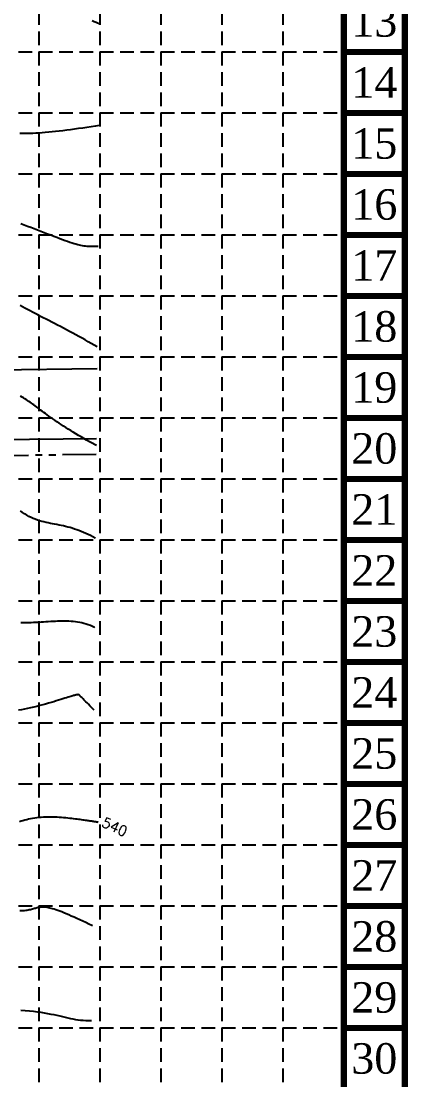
# Model space of a CAD drawing. Header units: inches. Extents: x -2116 to 192, y -2317 to -873.
# Drawn here: x -36 to 192, y -1985 to -1361 of the extents above; entities that cross this region are included whole.
import ezdxf
from ezdxf.enums import TextEntityAlignment as Align

# ---------------------------------------------------------------- set-up
doc = ezdxf.new("R2010")
doc.units = ezdxf.units.IN
doc.header["$LTSCALE"] = 40
doc.header["$MEASUREMENT"] = 0
doc.linetypes.add('DASHED', pattern=[0.75, 0.5, -0.25])
doc.linetypes.add('LONG_TWO_SHORT', pattern=[1, 0.5, -0.1, 0.1, -0.1, 0.1, -0.1])
for name, color, linetype in [('1-BC', 7, 'Continuous'), ('BASE', 7, 'Continuous'), ('BOUNDARY', 7, 'Continuous'), ('grid', 9, 'Continuous'), ('TOPO100_CON', 9, 'Continuous'), ('TOPO100_ICON', 9, 'Continuous')]:
    doc.layers.add(name, color=color, linetype=linetype)
doc.styles.add('SEG_LABEL08', font='simplex1')
doc.styles.get("Standard").update_dxf_attribs({"font": 'TIMES.TTF', "height": 25})

msp = doc.modelspace()

# ---------------------------------------------------------------- linework, layer by layer
at = {"layer": '1-BC', "linetype": 'Continuous'}
for p, q in [((8.42, -1565.85, 53668.18), (-178.47, -1568.17, 53430.88)), ((-189.77, -1609.31, 53424.98), (8.08, -1606.85, 53636.34))]:
    msp.add_line(p, q, dxfattribs=at)
at = {"layer": 'BASE', "color": 9}
msp.add_line((154.13, -910.78), (154.13, -2278.78), dxfattribs=at)
at = {"layer": 'BASE', "const_width": 3.6}
for points in [[(-2113.87, -2314.78), (190.13, -2314.78), (190.13, -874.78), (-2113.87, -874.78)], [(-2077.87, -2278.78), (154.13, -2278.78), (154.13, -910.78), (-2077.87, -910.78)]]:
    msp.add_lwpolyline(points, close=True, dxfattribs=at)
for points in [[(190.13, -1378.78), (154.13, -1378.78)], [(190.13, -1414.78), (154.13, -1414.78)], [(190.13, -1450.78), (154.13, -1450.78)], [(190.13, -1486.78), (154.13, -1486.78)], [(190.13, -1522.78), (154.13, -1522.78)], [(190.13, -1558.78), (154.13, -1558.78)], [(190.13, -1594.78), (154.13, -1594.78)], [(190.13, -1630.78), (154.13, -1630.78)], [(190.13, -1666.78), (154.13, -1666.78)], [(190.13, -1702.78), (154.13, -1702.78)], [(190.13, -1738.78), (154.13, -1738.78)], [(190.13, -1774.78), (154.13, -1774.78)], [(190.13, -1810.78), (154.13, -1810.78)], [(190.13, -1846.78), (154.13, -1846.78)], [(190.13, -1882.78), (154.13, -1882.78)], [(190.13, -1918.78), (154.13, -1918.78)], [(190.13, -1954.78), (154.13, -1954.78)]]:
    msp.add_lwpolyline(points, dxfattribs=at)
at = {"layer": 'BOUNDARY', "linetype": 'LONG_TWO_SHORT', "flags": 128}
msp.add_lwpolyline([(8, -1616.36), (-78.25, -1617.43), (-76.17, -2021.42), (-1681.87, -2029.41)], dxfattribs=at)
at = {"layer": 'grid', "color": 8, "linetype": 'DASHED', "ltscale": 0.4}
for p, q in [((-25.87, -910.78), (-25.87, -2278.78)), ((10.13, -910.78), (10.13, -2278.78)), ((46.13, -910.78), (46.13, -2278.78)), ((82.13, -910.78), (82.13, -2242.78)), ((118.13, -910.78), (118.13, -2242.78)), ((-2077.87, -1378.78), (154.13, -1378.78)), ((-2077.87, -1414.78), (154.13, -1414.78)), ((-2077.87, -1450.78), (154.13, -1450.78)), ((-2077.87, -1486.78), (154.13, -1486.78)), ((-2077.87, -1522.78), (154.13, -1522.78)), ((-2077.87, -1558.78), (154.13, -1558.78)), ((-2077.87, -1594.78), (154.13, -1594.78)), ((-2077.87, -1630.78), (154.13, -1630.78)), ((-2077.87, -1666.78), (154.13, -1666.78)), ((-2077.87, -1702.78), (154.13, -1702.78)), ((-2077.87, -1738.78), (154.13, -1738.78)), ((-2077.87, -1774.78), (154.13, -1774.78)), ((-2077.87, -1810.78), (154.13, -1810.78)), ((-2077.87, -1846.78), (154.13, -1846.78)), ((-2077.87, -1882.78), (154.13, -1882.78)), ((-2077.87, -1918.78), (154.13, -1918.78)), ((-2077.87, -1954.78), (154.13, -1954.78))]:
    msp.add_line(p, q, dxfattribs=at)
at = {"layer": 'TOPO100_CON', "color": 35, "linetype": 'Continuous'}
for points in [[(10.1, -1362.34), (9.6, -1362.15), (8.78, -1361.82), (7.84, -1361.44), (6.76, -1361), (5.53, -1360.51)], [(9.6, -1422.29), (7.57, -1422.6), (5, -1422.98), (2.47, -1423.35), (-0.01, -1423.71), (-2.45, -1424.06), (-4.84, -1424.39), (-7.17, -1424.7), (-9.46, -1425), (-11.7, -1425.28), (-13.89, -1425.54), (-16.02, -1425.79), (-18.1, -1426.01), (-20.13, -1426.22), (-22.1, -1426.4), (-24.01, -1426.56), (-25.87, -1426.69), (-27.67, -1426.8), (-29.41, -1426.89), (-31.08, -1426.95), (-32.7, -1426.98), (-34.25, -1426.98), (-35.75, -1426.96), (-37.19, -1426.92)], [(9.02, -1493.67), (8.39, -1493.67), (7.3, -1493.67), (6.27, -1493.67), (5.28, -1493.65), (4.34, -1493.62), (3.42, -1493.58), (2.53, -1493.52), (1.65, -1493.44), (0.76, -1493.33), (-0.14, -1493.19), (-1.06, -1493.02), (-2.01, -1492.82), (-3, -1492.59), (-4.04, -1492.31), (-5.15, -1491.99), (-6.33, -1491.62), (-7.59, -1491.21), (-8.94, -1490.74), (-10.4, -1490.22), (-11.95, -1489.66), (-13.58, -1489.04), (-15.29, -1488.39), (-17.07, -1487.71), (-18.91, -1487), (-20.79, -1486.27), (-22.72, -1485.52), (-24.68, -1484.76), (-26.66, -1483.99), (-28.65, -1483.23), (-30.65, -1482.47), (-32.64, -1481.72), (-34.62, -1480.99), (-36.58, -1480.28)], [(8.05, -1611.1), (7.25, -1610.66), (5.56, -1609.73), (3.88, -1608.8), (2.22, -1607.86), (0.58, -1606.92), (-1.03, -1605.99), (-2.6, -1605.05), (-4.15, -1604.12), (-5.66, -1603.2), (-7.14, -1602.28), (-8.58, -1601.37), (-9.99, -1600.47), (-11.37, -1599.58), (-12.71, -1598.7), (-14.01, -1597.84), (-15.27, -1596.99), (-16.5, -1596.15), (-17.69, -1595.33), (-18.84, -1594.53), (-19.95, -1593.74), (-21.03, -1592.98), (-22.05, -1592.24), (-23.04, -1591.52), (-23.99, -1590.82), (-24.89, -1590.15), (-25.75, -1589.51), (-26.58, -1588.89), (-27.37, -1588.29), (-28.14, -1587.71), (-28.88, -1587.14), (-29.62, -1586.59), (-30.35, -1586.06), (-31.09, -1585.53), (-31.82, -1585.01), (-32.58, -1584.5), (-33.35, -1583.99), (-34.14, -1583.49), (-34.97, -1582.98), (-35.84, -1582.47), (-36.75, -1581.95)], [(7.59, -1665.85), (7.35, -1665.71), (5.95, -1664.97), (4.57, -1664.26), (3.19, -1663.59), (1.82, -1662.96), (0.46, -1662.37), (-0.89, -1661.81), (-2.23, -1661.28), (-3.57, -1660.79), (-4.9, -1660.33), (-6.22, -1659.91), (-7.53, -1659.52), (-8.84, -1659.16), (-10.14, -1658.83), (-11.44, -1658.53), (-12.74, -1658.25), (-14.02, -1657.99), (-15.31, -1657.74), (-16.59, -1657.5), (-17.87, -1657.25), (-19.14, -1657), (-20.42, -1656.74), (-21.69, -1656.46), (-22.95, -1656.16), (-24.22, -1655.83), (-25.48, -1655.46), (-26.75, -1655.05), (-28.01, -1654.59), (-29.27, -1654.08), (-30.53, -1653.51), (-31.8, -1652.87), (-33.06, -1652.16), (-34.32, -1651.38), (-35.59, -1650.51), (-36.85, -1649.55)], [(7.16, -1718.58), (6.97, -1718.49), (5.73, -1717.91), (4.48, -1717.37), (3.23, -1716.89), (1.98, -1716.46), (0.73, -1716.09), (-0.53, -1715.76), (-1.79, -1715.49), (-3.06, -1715.26), (-4.33, -1715.08), (-5.61, -1714.93), (-6.9, -1714.83), (-8.2, -1714.75), (-9.5, -1714.71), (-10.81, -1714.7), (-12.14, -1714.71), (-13.47, -1714.74), (-14.82, -1714.79), (-16.18, -1714.85), (-17.55, -1714.93), (-18.93, -1715.01), (-20.33, -1715.1), (-21.74, -1715.19), (-23.17, -1715.28), (-24.61, -1715.37), (-26.07, -1715.45), (-27.55, -1715.52), (-29.04, -1715.57), (-30.53, -1715.62), (-32.03, -1715.65), (-33.53, -1715.67), (-35.02, -1715.66), (-36.51, -1715.65)], [(6.76, -1767.3), (6.13, -1766.67), (5.09, -1765.61), (4.14, -1764.65), (3.29, -1763.78), (2.52, -1763), (1.83, -1762.3), (1.22, -1761.68), (0.68, -1761.13), (0.21, -1760.65), (-0.2, -1760.23), (-0.56, -1759.87), (-0.86, -1759.57), (-1.11, -1759.31), (-1.32, -1759.1), (-1.49, -1758.93), (-1.62, -1758.79), (-1.73, -1758.68), (-1.81, -1758.6), (-1.87, -1758.53), (-1.92, -1758.48), (-1.96, -1758.45), (-1.99, -1758.42), (-2.02, -1758.39), (-2.05, -1758.36), (-2.08, -1758.33), (-2.11, -1758.31), (-2.14, -1758.28), (-2.17, -1758.26), (-2.2, -1758.24), (-2.23, -1758.22), (-2.26, -1758.2), (-2.3, -1758.19), (-2.34, -1758.17), (-2.38, -1758.16), (-2.42, -1758.14), (-2.46, -1758.13), (-2.51, -1758.12), (-2.56, -1758.12), (-2.62, -1758.11), (-2.67, -1758.1), (-2.74, -1758.1), (-2.8, -1758.1), (-2.87, -1758.1), (-2.95, -1758.1), (-3.05, -1758.11), (-3.16, -1758.13), (-3.3, -1758.15), (-3.47, -1758.18), (-3.67, -1758.23), (-3.91, -1758.28), (-4.2, -1758.36), (-4.54, -1758.44), (-4.93, -1758.55), (-5.38, -1758.68), (-5.9, -1758.82), (-6.48, -1758.99), (-7.14, -1759.19), (-7.88, -1759.41), (-8.71, -1759.66), (-9.62, -1759.93), (-10.63, -1760.24), (-11.74, -1760.58), (-12.95, -1760.96), (-14.26, -1761.36), (-15.66, -1761.79), (-17.13, -1762.24), (-18.68, -1762.7), (-20.29, -1763.17), (-21.95, -1763.64), (-23.66, -1764.11), (-25.4, -1764.58), (-27.18, -1765.04), (-28.97, -1765.48), (-30.77, -1765.9), (-32.58, -1766.29), (-34.38, -1766.65), (-36.17, -1766.98), (-37.94, -1767.26)], [(5.71, -1894.55), (5.33, -1894.37), (3.53, -1893.5), (1.74, -1892.65), (-0.04, -1891.82), (-1.78, -1891), (-3.49, -1890.22), (-5.15, -1889.46), (-6.75, -1888.75), (-8.29, -1888.07), (-9.74, -1887.45), (-11.12, -1886.88), (-12.41, -1886.35), (-13.62, -1885.88), (-14.76, -1885.46), (-15.83, -1885.09), (-16.83, -1884.76), (-17.77, -1884.47), (-18.65, -1884.22), (-19.49, -1884.01), (-20.27, -1883.84), (-21.01, -1883.71), (-21.71, -1883.61), (-22.37, -1883.54), (-23, -1883.5), (-23.61, -1883.49), (-24.19, -1883.51), (-24.75, -1883.55), (-25.3, -1883.62), (-25.84, -1883.7), (-26.37, -1883.81), (-26.91, -1883.93), (-27.44, -1884.07), (-27.98, -1884.22), (-28.53, -1884.38), (-29.09, -1884.54), (-29.67, -1884.71), (-30.27, -1884.87), (-30.9, -1885.03), (-31.55, -1885.18), (-32.23, -1885.32), (-32.95, -1885.45), (-33.71, -1885.56), (-34.51, -1885.64), (-35.36, -1885.71), (-36.25, -1885.74), (-37.2, -1885.75)], [(5.24, -1950.56), (4.75, -1950.58), (3.26, -1950.59), (1.78, -1950.56), (0.3, -1950.48), (-1.16, -1950.34), (-2.62, -1950.15), (-4.09, -1949.92), (-5.57, -1949.65), (-7.07, -1949.35), (-8.59, -1949.02), (-10.15, -1948.67), (-11.74, -1948.3), (-13.39, -1947.92), (-15.09, -1947.53), (-16.85, -1947.15), (-18.67, -1946.77), (-20.58, -1946.4), (-22.57, -1946.04), (-24.64, -1945.71), (-26.82, -1945.41), (-29.09, -1945.14), (-31.48, -1944.9), (-33.99, -1944.71), (-36.62, -1944.57)]]:
    msp.add_lwpolyline(points, dxfattribs=at)
at = {"layer": 'TOPO100_ICON', "color": 35, "linetype": 'Continuous'}
msp.add_lwpolyline([(8.53, -1552.76), (8.5, -1552.74), (6.77, -1551.77), (5, -1550.79), (3.21, -1549.79), (1.4, -1548.78), (-0.42, -1547.76), (-2.26, -1546.75), (-4.09, -1545.74), (-5.93, -1544.73), (-7.75, -1543.74), (-9.57, -1542.77), (-11.37, -1541.81), (-13.14, -1540.87), (-14.89, -1539.96), (-16.62, -1539.07), (-18.32, -1538.2), (-20, -1537.34), (-21.66, -1536.49), (-23.3, -1535.66), (-24.91, -1534.84), (-26.5, -1534.03), (-28.07, -1533.23), (-29.61, -1532.43), (-31.14, -1531.63), (-32.64, -1530.84), (-34.12, -1530.04), (-35.57, -1529.24), (-37.01, -1528.44)], dxfattribs=at)
at = {"layer": 'TOPO100_ICON', "color": 35, "linetype": 'Continuous', "flags": 128}
msp.add_lwpolyline([(9.06, -1833.48), (8.61, -1833.4), (8.17, -1833.33), (7.72, -1833.25), (7.26, -1833.17), (6.79, -1833.09), (6.31, -1833.01), (5.81, -1832.93), (5.29, -1832.84), (4.75, -1832.76), (4.19, -1832.67), (3.6, -1832.58), (2.98, -1832.49), (2.33, -1832.39), (1.64, -1832.29), (0.92, -1832.19), (0.15, -1832.09), (-0.66, -1831.98), (-1.51, -1831.86), (-2.41, -1831.74), (-3.36, -1831.62), (-4.37, -1831.5), (-5.42, -1831.37), (-6.52, -1831.24), (-7.66, -1831.11), (-8.84, -1830.98), (-10.06, -1830.86), (-11.3, -1830.75), (-12.57, -1830.65), (-13.86, -1830.56), (-15.17, -1830.48), (-16.49, -1830.42), (-17.82, -1830.38), (-19.16, -1830.36), (-20.49, -1830.36), (-21.83, -1830.38), (-23.16, -1830.43), (-24.48, -1830.51), (-25.79, -1830.62), (-27.07, -1830.76), (-28.34, -1830.94), (-29.58, -1831.15), (-30.79, -1831.39), (-31.97, -1831.65), (-33.12, -1831.94), (-34.23, -1832.23), (-35.31, -1832.53), (-36.35, -1832.83), (-37.36, -1833.13)], dxfattribs=at)

# ---------------------------------------------------------------- texts
at = {"layer": 'BASE'}
for s, p in [('13', (172.13, -1360.78)), ('14', (172.13, -1396.78)), ('15', (172.13, -1432.78)), ('16', (172.13, -1468.78)), ('17', (172.13, -1504.78)), ('18', (172.13, -1540.78)), ('19', (172.13, -1576.78)), ('20', (172.13, -1612.78)), ('21', (172.13, -1648.78)), ('22', (172.13, -1684.78)), ('23', (172.13, -1720.78)), ('24', (172.13, -1756.78)), ('25', (172.13, -1792.78)), ('26', (172.13, -1828.78)), ('27', (172.13, -1864.78)), ('28', (172.13, -1900.78)), ('29', (172.13, -1936.78)), ('30', (172.13, -1972.78))]:
    msp.add_text(s, height=18, dxfattribs=at).set_placement(p, align=Align.MIDDLE_CENTER)
at = {"layer": 'TOPO100_ICON', "color": 35, "linetype": 'Continuous', "style": 'SEG_LABEL08'}
msp.add_text('540', height=6, rotation=335.04347, dxfattribs=at).set_placement((18.85, -1836.17, 54000), align=Align.MIDDLE_CENTER)

doc.saveas('drawing.dxf')
